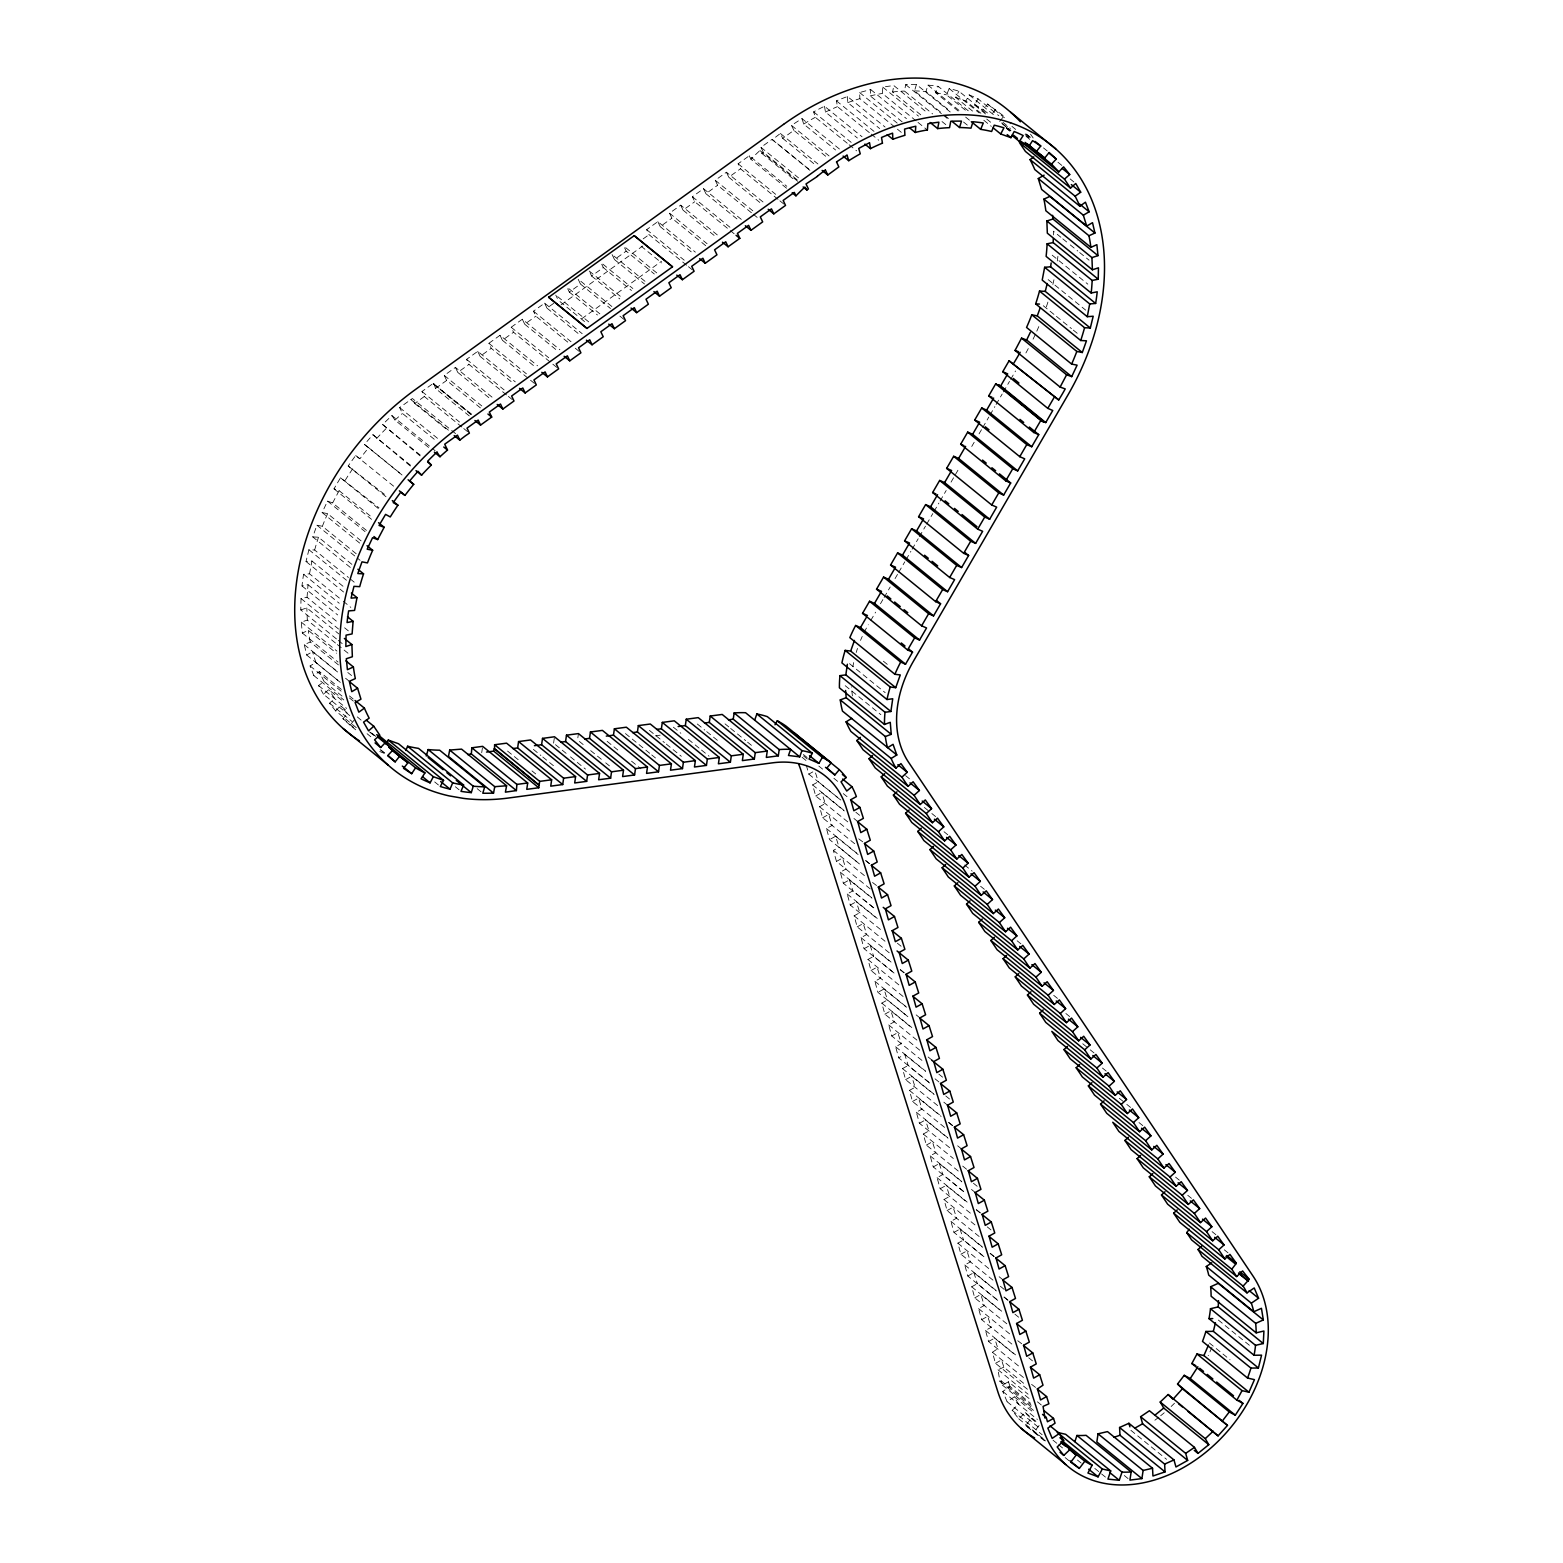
<?xml version="1.0" encoding="UTF-8"?>
<svg xmlns="http://www.w3.org/2000/svg" width="1563" height="1563" viewBox="0 0 1563 1563"><rect width="100%" height="100%" fill="white"/><g stroke="black" fill="none" stroke-linecap="round" stroke-linejoin="round"><path stroke-width="0.75" stroke-dasharray="5 3.75" d="M336.436 638.915L300.78 609.922L301.014 598.531L307.051 597.281L337.08 621.703M1053.384 234.958L1053.384 231.187L1060.906 237.283M307.051 597.281L308.048 584.699L301.991 585.949A225.111 169.312 -50.9 0 1 303.574 574.285L309.513 573.816L341.437 599.743M902.164 121.855L870.259 95.91L870.747 89.599A224.056 168.511 -50.9 0 0 859.63 92.569L859.865 98.664L895.54 127.658M916.113 120.898L882.333 93.428L882.821 87.137A223.509 168.12 -50.9 0 1 893.821 85.574L927.621 113.044M481.717 752.721L482.635 746.352M553.595 743.148L554.494 736.779M577.841 737.834L578.447 733.594M309.513 573.816L311.955 561.019L306.016 561.488L308.907 549.727L314.651 550.02L348.451 577.489M920.763 114.861L892.61 91.983L893.821 85.574M950.226 111.969L916.426 84.5A223.607 168.179 -50.9 0 0 905.7 84.636L904.469 91.045L932.642 113.923M916.426 84.5L914.511 90.908L942.665 113.806M968.279 110.797L938.23 86.395A224.271 168.687 -50.9 0 0 927.914 85.105L925.999 91.514L950.402 111.364M350.307 567.428L312.756 536.91L316.918 525.207L322.388 526.282L356.188 553.751M958.158 111.032L935.631 92.705L938.23 86.395M985.178 112.575L958.901 91.221A223.196 167.866 -50.9 0 0 949.171 88.544L946.572 94.874L967.223 111.657M359.685 543.084L322.134 512.566L327.507 501.117L332.626 502.934L366.426 530.404M332.626 502.934L339.112 490.665L333.994 488.828L340.5 477.77L378.988 507.799M972.557 111.09L955.657 97.355L958.901 91.221M980.9 113.239L965.895 101.028L969.138 94.874A225.111 169.312 -50.9 0 1 978.145 98.918L998.796 115.701M870.708 620.57L875.593 612.168M880.457 603.787L882.88 599.586M884.111 597.496L890.187 587.004M895.052 578.623L897.494 574.422M898.705 572.312L904.801 561.84M906.012 559.73L910.877 551.348M912.108 549.238L918.184 538.766M919.396 536.656L925.491 526.164M926.703 524.074L932.798 513.582M934.01 511.492L938.875 503.091M940.105 501L946.182 490.508M951.046 482.127L959.565 467.435M971.737 446.471L974.179 442.27M979.044 433.869L981.486 429.688M982.697 427.578L988.793 417.106M990.004 414.996L994.869 406.614M996.08 404.504L1002.176 394.032M1003.387 391.922L1009.483 381.431M1010.694 379.34L1015.559 370.959M985.569 113.962L974.316 104.799L978.145 98.918M987.445 112.966L983.674 109.918L987.523 104.037L1005.068 117.01M1044.475 1440.793L1025.699 1425.534L1031.17 1418.383A119.784 90.087 -50.9 0 1 1025.23 1412.62L1018.724 1418.794L1012.14 1410.334L1018.627 1404.16A119.57 89.931 -50.9 0 1 1014.348 1396.834L1007.119 1401.737L1002.762 1391.48L1010.011 1386.557L1030.662 1403.359M1045.53 1440.949L1034.257 1431.786L1039.747 1424.635M355.739 729.804L350.092 725.232L354.469 719.703M992.779 113.064L995.69 109.371M999.695 121.406L1004.071 115.877M356.286 727.674L335.635 710.891L340.48 705.792L348.002 711.888M350.092 725.232L342.903 718.667L347.748 713.568A217.316 163.451 -50.9 0 1 340.48 705.792M1008.897 130.061A217.237 163.392 -50.9 0 0 1006.416 127.541L1011.261 122.442M349.76 715.6L323.463 694.246L328.718 689.635L343.743 701.846M335.635 710.891L329.519 703.194L334.775 698.602L328.718 689.635M455.575 433.615L412.378 398.506L399.659 407.572L402.453 413.433L436.253 440.903M461.886 427.031L424.335 396.494L421.971 391.512L433.127 383.482L471.362 414.332M480.427 407.904L446.647 380.434L444.263 375.433L455.419 367.403L492.97 397.92M506.49 394.892L468.939 364.374L466.575 359.373L477.731 351.343L515.282 381.86M534.429 383.404L491.251 348.315L488.867 343.313L500.023 335.283L537.574 365.801M556.721 367.344L513.543 332.255L511.179 327.253L522.335 319.223L559.886 349.741M567.76 342.121L535.855 316.175L533.491 311.193L544.627 303.144L582.178 333.681M686.587 265.182L649.036 234.665L646.672 229.663L657.828 221.633L695.359 252.151M705.695 245.665L671.895 218.195L669.531 213.193L680.687 205.163L718.218 235.681M734.18 233.766L694.754 201.725L692.389 196.723L703.545 188.693L742.972 220.735M751.412 212.724L717.612 185.255L715.248 180.253L726.404 172.223L763.955 202.741M778.022 199.322L740.471 168.784L738.107 163.802L749.263 155.772L786.814 186.29M797.13 179.804L763.33 152.334L760.966 147.332L772.122 139.302L809.673 169.82M424.335 396.494L420.291 399.425A216.671 162.962 -50.9 0 0 414.762 403.508L412.378 398.506M469.291 415.934L435.491 388.464L446.647 380.434M455.419 367.403L457.783 372.404L468.939 364.374M477.731 351.343L480.095 356.344L491.251 348.315M500.023 335.283L502.387 340.285L513.543 332.255M522.335 319.223L524.699 324.205L535.855 316.175M544.627 303.144L546.991 308.145L556.291 301.464M567.721 288.745L569.303 292.086L580.459 284.056L610.488 308.478M590.033 272.685L591.596 276.026L603.318 267.586L631.472 290.484M612.09 254.554L614.474 259.556L626.177 251.115L654.33 274.013M643.174 238.865L649.036 234.665M657.828 221.633L660.192 226.615L671.895 218.195M680.687 205.163L683.051 210.165L694.754 201.725M703.545 188.693L705.909 193.695L717.612 185.255M726.404 172.223L728.768 177.225L740.471 168.784M786.56 188.205L750.885 159.211A223.783 168.316 -50.9 0 1 759.931 150.536L761.845 153.389L763.33 152.334M809.888 170.308L772.337 139.771A223.783 168.316 -50.9 0 1 780.367 133.461L782.711 138.365L788.28 134.359A216.671 162.962 -50.9 0 1 793.906 130.413L827.687 157.883M561.078 304.824L642.725 246.016M581.807 318.696L661.52 261.275M340.285 682.386L315.882 662.536L310.06 665.936L313.792 675.529L319.36 671.504L341.887 689.83M323.463 694.246L318.52 685.532L324.088 681.507L344.739 698.29M433.127 383.482L471.577 414.195M338.429 664.881L310.256 641.983L304.277 644.679L306.7 655.034L312.522 651.654L338.819 673.008M806.332 765.303L808.794 774.134L812.819 771.888M847.771 821.884L815.71 795.958L812.623 784.919L818.328 781.754L840.855 800.061M815.71 795.958L821.767 792.597L844.294 810.904M854.687 843.707L822.626 817.781L819.54 806.723L825.244 803.577L821.767 792.597M822.626 817.781L828.683 814.421L832.161 825.401L826.456 828.546L829.543 839.605L859.572 864.026L839.077 847.224L835.599 836.244L829.543 839.605M870.239 888.898L836.459 861.428L833.372 850.37L839.077 847.224M836.459 861.428L842.516 858.067L845.974 869.028L840.288 872.193L843.356 883.251L875.28 909.197M843.356 883.251L849.412 879.891L871.959 898.197M880.457 929.457L850.272 905.075L847.205 894.016L852.89 890.851L875.436 909.178M850.272 905.075L856.329 901.714L876.98 918.497M889.249 952.805L857.188 926.879L854.121 915.84L859.806 912.675L856.329 901.714M857.188 926.879L863.245 923.518L866.723 934.498L861.037 937.663L864.105 948.702L894.153 973.124M864.105 948.702L870.161 945.341L890.812 962.144M903.082 996.452L871.021 970.525L867.953 959.487L873.639 956.322L894.29 973.104M871.021 970.525L877.077 967.165L880.555 978.145L874.87 981.31L877.937 992.349L907.986 1016.771L887.471 999.968L883.994 988.988L877.937 992.349M916.914 1040.098L884.853 1014.172L881.786 1003.114L887.471 999.968M884.853 1014.172L890.91 1010.812L911.561 1027.594M921.955 1060.398L891.77 1035.995L888.702 1024.937L894.388 1021.792L890.91 1010.812M891.77 1035.995L897.826 1032.635L901.304 1043.615L895.619 1046.761L898.686 1057.819L930.61 1083.765L908.22 1065.438L904.743 1054.458L898.686 1057.819M937.663 1105.569L905.602 1079.642L902.515 1068.584L908.22 1065.438M905.602 1079.642L911.659 1076.282L934.186 1094.588M944.58 1127.392L912.518 1101.466L909.432 1090.407L915.136 1087.242L911.659 1076.282M912.518 1101.466L918.575 1098.105L941.102 1116.412M949.62 1147.672L919.435 1123.289L916.348 1112.231L922.053 1109.066L918.575 1098.105M919.435 1123.289L925.491 1119.929L948.018 1138.235M958.256 1171.039L926.351 1145.093L923.264 1134.054L928.969 1130.889L925.491 1119.929M926.351 1145.093L932.408 1141.732L935.885 1152.713L930.18 1155.878L933.248 1166.916L965.172 1192.862M933.248 1166.916L939.304 1163.556L961.851 1181.882M970.349 1213.142L940.164 1188.74L937.097 1177.701L942.782 1174.536L965.328 1192.843M940.164 1188.74L946.221 1185.379L966.872 1202.162M979.141 1236.489L947.08 1210.563L944.013 1199.524L949.698 1196.359L946.221 1185.379M947.08 1210.563L953.137 1207.203L956.615 1218.183L950.929 1221.328L953.997 1232.386L984.045 1256.808M953.997 1232.386L960.053 1229.026L982.58 1247.333M992.974 1280.136L960.913 1254.21L957.845 1243.152L963.531 1240.006L984.182 1256.789M960.913 1254.21L966.969 1250.849L970.447 1261.829L964.762 1264.975L967.829 1276.033L999.753 1301.979M967.829 1276.033L973.886 1272.673L996.413 1290.979M1006.806 1323.783L974.745 1297.857L971.678 1286.798L977.363 1283.633L998.015 1300.436M974.745 1297.857L980.802 1294.496L1001.453 1311.279M1011.847 1344.063L981.662 1319.68L978.594 1308.622L984.28 1305.457L980.802 1294.496M981.662 1319.68L987.718 1316.32L991.196 1327.28L985.511 1330.445L988.578 1341.503L1020.444 1367.527M988.578 1341.503L994.635 1338.143L1015.286 1354.926M1027.399 1389.253L995.494 1363.307L992.407 1352.269L997.936 1348.576L994.635 1338.143M995.494 1363.307L1001.551 1359.947L1003.837 1367.156L1026.363 1385.482M1003.837 1367.156L998.015 1369.774L999.91 1381.418L1001.199 1380.832L1002.411 1385.131L1008.467 1381.77L1030.994 1400.096M335.459 643.018L307.305 620.12L301.249 622.113L302.343 633.054L308.321 630.358L336.494 653.236M300.78 609.922L306.836 607.929L338.741 633.875M655.385 735.821L660.192 735.177M312.756 536.91L318.5 537.223L352.3 564.692M322.134 512.566L327.605 513.641L361.405 541.111M955.657 97.355L965.895 101.028M974.316 104.799L983.674 109.918M410.502 465.227L372.951 434.709A223.685 168.237 -50.9 0 0 364.472 444.459L368.673 447.721A218.644 164.447 -50.9 0 0 359.92 458.78L355.719 455.517A222.688 167.495 -50.9 0 0 348.178 466.008L386.667 496.038M1025.699 1425.534L1034.257 1431.786M1026.598 134.184L1032.225 138.755M1043.498 147.918L1047.249 150.966M1025.719 133.793L1031.912 139.224M987.523 104.037L1004.423 117.772M1025.074 134.555L1030.701 139.127M1026.031 136.313L1029.802 139.381M1057.956 162.259L1063.582 166.85M1011.945 126.388L1015.696 129.436M969.138 94.874L993.54 114.724M1002.938 122.344L1010.44 128.459M1001.57 122.93L1010.948 130.55M1002.567 124.063L1010.089 130.159M1070.127 178.905L1073.879 181.972M1006.416 127.541L1010.167 130.589M1006.22 128.225L1009.972 131.272M949.171 88.544L979.2 112.966M986.722 119.062L992.349 123.633M983.811 120.253L991.333 126.369M927.914 85.105L959.838 111.051M965.66 117.127L969.412 120.175M963.55 122.051L967.302 125.099M944.54 115.33L950.187 119.902M905.7 84.636L941.375 113.63M943.251 115.174L948.878 119.745M942.02 121.562L945.791 124.61M882.821 87.137L918.497 116.131M1062.781 238.826L1068.408 243.398M1070.284 244.922L1077.806 251.018M1079.681 252.561L1089.059 260.181M918.009 122.422L927.387 130.061M870.747 89.599L906.423 118.612M859.63 92.569L897.182 123.086M897.416 129.182L904.918 135.297M1052.173 255.16L1087.828 284.153M869.341 132.601L837.416 106.655L836.459 100.833A223.704 168.257 -50.9 0 1 847.517 96.535L885.068 127.052M847.517 96.535L847.752 102.63L879.676 128.576M836.459 100.833L874.01 131.37M871.216 134.125L878.738 140.24M1048.148 279.621L1085.699 310.138M847.244 143.229L815.319 117.303L813.639 111.852A223.783 168.316 -50.9 0 1 824.502 106.245L862.053 136.763M824.502 106.245L825.459 112.067L857.384 138.013M813.639 111.852L851.19 142.37M849.119 144.773L856.641 150.869M1043.283 305.723L1054.556 314.866M1056.432 316.39L1071.456 328.601M1073.332 330.125L1078.958 334.716M793.906 130.413L791.523 125.431A223.783 168.316 -50.9 0 1 801.995 118.612L839.565 149.13M802.014 118.612L803.695 124.063L835.599 150.009M791.523 125.431L829.074 155.948M780.386 133.461L817.918 163.978M782.711 138.365L816.511 165.834M760.966 147.332L798.517 177.85M759.931 150.536L799.357 182.597M761.845 153.389L795.645 180.859M738.107 163.802L775.658 194.32M779.898 200.846L785.525 205.417M728.768 177.225L762.568 204.694M715.248 180.253L752.799 210.79M753.288 214.248L758.915 218.84M705.909 193.695L739.709 221.165M692.389 196.723L729.941 227.241M683.051 210.165L714.955 236.091M669.531 213.193L707.082 243.711M660.192 226.615L693.972 254.085M646.672 229.663L684.223 260.181M688.462 266.706L694.089 271.278M641.084 246.133L661.735 262.936M625.688 247.657L657.593 273.584M613.966 256.078L645.89 282.024M614.474 259.556L644.503 283.978M602.83 264.108L632.859 288.53M589.231 271.024L623.031 298.494M591.596 276.026L619.769 298.904M611.875 306.524L578.095 279.054L580.459 284.056M619.886 316.097L625.513 320.669M568.815 288.608L600.739 314.554M569.303 292.086L597.457 314.984M557.659 296.638L589.583 322.584M560.023 301.639L571.296 310.803M573.172 312.326L578.798 316.898M580.674 318.422L586.32 323.013M546.991 308.145L580.791 335.615M533.491 311.193L571.023 341.711M575.282 348.236L580.908 352.808M524.699 324.205L558.499 351.675M511.179 327.253L548.73 357.771M502.387 340.285L536.187 367.754M883.388 661.208L889.015 665.779M488.867 343.313L526.418 373.831M480.095 356.344L513.895 383.814M849.53 663.669L885.205 692.663M466.575 359.373L504.126 389.89M508.366 396.416L513.993 401.007M845.212 685.688L880.887 714.682M457.783 372.404L491.583 399.874M444.263 375.433L481.814 405.97M433.4 384.068L470.951 414.586M905.602 775.658L911.229 780.25M421.971 391.512L459.522 422.03M463.762 428.555L469.388 433.127M924.339 807.446L929.965 812.018M931.861 813.542L935.612 816.589M944.032 831.731L947.784 834.779M410.815 399.542L448.425 430.177M414.762 403.508L446.666 429.454M964.645 865.023L972.166 871.138M399.659 407.572L439.086 439.613M980.587 886.26L984.358 889.308M420.076 455.868L382.642 424.511A223.822 168.335 -50.9 0 1 391.942 415.602L435.12 450.711M391.942 415.602L394.951 420.076L428.75 447.546M818.836 766.065L822.607 769.133M833.861 778.276L837.612 781.344M803.382 754.48L807.133 757.527M803.538 755.945L807.309 758.993M802.093 757.293L807.719 761.865M843.258 793.613L847.029 796.661M382.642 424.511L420.193 455.028M1017.142 940.789L1020.913 943.837M855.879 812.272L859.63 815.319M808.794 774.134L840.718 800.08M812.623 784.919L844.548 810.845M853.945 818.484L857.696 821.532M372.951 434.709L410.385 466.067M725.017 723.845L728.788 726.912M730.663 728.436L745.668 740.647M747.563 742.171L753.19 746.743M1053.696 995.318L1057.467 998.386M819.54 806.723L849.588 831.145M858.712 838.843L862.737 841.832M1065.888 1013.508L1069.639 1016.556M368.673 447.721L402.453 475.191M364.472 444.459L402.023 474.996M826.456 828.546L856.504 852.968M865.882 860.607L869.634 863.655M697.313 724.001L704.815 730.097M706.71 731.621L717.964 740.784M835.599 836.244L858.126 854.551M865.628 860.666L869.38 863.714M1082.749 1043.752L1088.376 1048.324M1090.271 1049.867L1094.022 1052.915M355.719 455.517L393.72 486.249M1102.443 1068.037L1106.194 1071.085M833.372 850.37L865.296 876.315M872.545 882.489L878.445 887.003M673.36 727.186L680.862 733.281M688.384 739.397L699.638 748.54M701.513 750.064L709.035 756.179M348.178 466.008L387.604 498.05M1119.303 1098.281L1124.95 1102.872M1126.825 1104.396L1130.577 1107.444M840.288 872.193L872.213 898.139M1138.997 1122.566L1142.768 1125.614M340.5 477.77L379.926 509.812M649.407 730.37L664.431 742.581M666.307 744.105L681.331 756.316M847.205 894.016L877.253 918.438M897.357 943.192L901.109 946.26M339.112 490.665L372.912 518.115M333.994 488.828L371.545 519.346M854.121 915.84L885.772 941.844M1175.552 1177.095L1179.323 1180.163M625.454 733.575L649.856 753.405M651.732 754.929L655.483 757.977M1187.743 1195.285L1191.494 1198.333M327.507 501.117L365.058 531.635M861.037 937.663L891.066 962.085M900.464 969.705L904.215 972.753M900.21 969.763L903.961 972.811M1212.107 1231.644L1215.877 1234.692M607.128 741.331L618.401 750.494M631.53 761.181L640.928 768.801M867.953 959.487L899.604 985.491M1224.298 1249.814L1228.049 1252.862M316.918 525.207L360.096 560.316M874.87 981.31L906.774 1007.256M916.172 1014.875L919.923 1017.923M579.424 741.468L583.175 744.535M590.677 750.631L603.826 761.318M605.702 762.842L609.453 765.89M883.994 988.988L906.52 1007.295M881.786 1003.114L911.815 1027.536M555.471 744.672L568.6 755.359M570.475 756.883L585.5 769.094M350.327 579.013L355.954 583.605M308.907 549.727L346.458 580.244M888.702 1024.937L920.607 1050.883M928.129 1056.998L933.756 1061.57M311.955 561.019L343.86 586.965M938.855 1074.133L942.606 1077.181M306.016 561.488L343.567 592.006M533.393 749.38L540.896 755.496M542.771 757.02L555.92 767.707M895.619 1046.761L925.648 1071.183M935.045 1078.822L940.672 1083.393M904.743 1054.458L925.394 1071.241M343.313 601.286L350.815 607.382M945.771 1095.956L949.523 1099.004M303.574 574.285L339.249 603.279M1218.359 1320.051L1252.158 1347.521M308.048 584.699L339.953 610.645M902.515 1068.584L934.44 1094.53M943.837 1102.169L947.588 1105.217M507.545 751.061L518.818 760.204M531.967 770.891L535.718 773.939M301.991 585.949L337.667 614.943M344.602 627.818L348.354 630.866M909.432 1090.407L939.48 1114.829M948.858 1122.449L952.629 1125.516M948.604 1122.508L952.355 1125.575M301.014 598.531L338.565 629.049M1209.391 1343.008L1230.042 1359.79M338.311 640.439L343.958 645.011M916.348 1112.231L948.272 1138.177M957.65 1145.796L961.421 1148.864M337.334 644.542L350.483 655.229M301.249 622.113L336.924 651.107M923.264 1134.054L953.313 1158.476M962.691 1166.096L968.337 1170.687M302.343 633.054L338.018 662.048M347.807 672.5L351.558 675.548M973.417 1183.23L977.188 1186.297M304.277 644.679L338.077 672.149M345.579 678.264L349.331 681.312M930.18 1155.878L962.105 1181.823M971.483 1189.443L975.234 1192.491M477.164 788.651L482.791 793.223M306.7 655.034L340.5 682.503M349.409 695.926L353.16 698.974M310.06 665.936L341.984 691.862M349.487 697.977L355.114 702.549M937.097 1177.701L967.145 1202.103M976.523 1209.742L982.15 1214.314M455.361 786.756L459.112 789.803M976.269 1209.801L980.021 1212.849M313.792 675.529L343.821 699.95M987.249 1226.877L991.001 1229.925M318.52 685.532L346.673 708.41M357.302 716.909L361.698 720.621M434.69 781.93L438.441 784.978M372.15 733.399L375.921 736.466M370.372 732.305L375.999 736.876M369.493 731.914L375.98 737.208M944.013 1199.524L975.664 1225.509M329.519 703.194L352.046 721.5M367.071 733.711L370.822 736.759M342.903 718.667L356.051 729.354M381.001 750.045L384.772 753.092M380.141 749.654L385.768 754.226M950.929 1221.328L982.853 1247.274M990.356 1253.389L995.983 1257.961M990.102 1253.448L993.853 1256.496M957.845 1243.152L989.496 1269.156M999.148 1276.737L1002.899 1279.784M1000.34 1286.251L1005.986 1290.843M964.762 1264.975L996.666 1290.921M1004.188 1297.036L1009.815 1301.608M1003.934 1297.095L1007.686 1300.142M1014.915 1314.17L1018.666 1317.218M971.678 1286.798L1001.707 1311.22M1130.909 1430.34L1166.584 1459.334M978.594 1308.622L1010.499 1334.568M1017.747 1340.722L1023.648 1345.255M1028.747 1357.798L1032.498 1360.865M985.511 1330.445L1015.54 1354.867M992.407 1352.269L1024.332 1378.214M1031.58 1384.369L1037.48 1388.901M998.015 1369.774L1028.044 1394.196M1037.441 1401.816L1043.068 1406.407M1124.305 1475.531L1128.056 1478.578M1001.199 1380.832L1031.248 1405.254M999.91 1381.418L1033.69 1408.888M1002.411 1385.131L1034.315 1411.076M1014.348 1396.834L1033.123 1412.092M1002.762 1391.48L1037.402 1419.419M1094.803 1468.419L1106.057 1477.582M1025.23 1412.62L1038.379 1423.307M1031.17 1418.383L1036.816 1422.955M1007.119 1401.737L1039.024 1427.683M1053.013 1440.207L1056.783 1443.255M1058.659 1444.779L1064.286 1449.37M1077.435 1460.037L1081.186 1463.105M1012.14 1410.334L1042.169 1434.756M1018.724 1418.794L1043.146 1438.624M1065.126 1457.576L1070.753 1462.167M749.263 155.772L750.885 159.211M624.594 247.794L626.177 251.115M601.735 264.264L603.318 267.586M555.783 295.114L557.366 298.455M1010.011 1386.557L1008.467 1381.77M315.882 662.536L312.522 651.654M815.534 772.962L818.328 781.754M849.412 879.891L852.89 890.851M870.161 945.341L873.639 956.322M960.053 1229.026L963.531 1240.006M973.886 1272.673L977.363 1283.633M939.304 1163.556L942.782 1174.536M434.026 383.677L435.491 388.464M307.305 620.12L306.836 607.929M1030.525 134.184A230.796 173.591 -50.9 0 1 1033.163 137.974M1057.917 256.332A230.796 173.591 -50.9 0 1 1057.33 260.982M1053.95 279.738A230.796 173.591 -50.9 0 1 1052.856 284.446M1047.913 302.089A230.796 173.591 -50.9 0 1 1045.881 308.243M1038.809 326.589A230.796 173.591 -50.9 0 1 1036.132 332.626M1035.214 334.638A230.796 173.591 -50.9 0 1 1032.342 340.656M1028.278 348.569A230.796 173.591 -50.9 0 1 1025.074 354.469M803.675 124.063A216.671 162.962 -50.9 0 1 815.319 117.303M825.459 112.067A216.671 162.962 -50.9 0 1 837.416 106.675M870.22 95.91A216.671 162.962 -50.9 0 1 882.294 93.448M847.752 102.63A216.534 162.845 -50.9 0 1 859.865 98.664M892.551 91.983A216.534 162.845 -50.9 0 1 904.43 91.045M914.453 90.908A216.534 162.845 -50.9 0 1 925.921 91.533M935.534 92.725A216.534 162.845 -50.9 0 1 946.475 94.874M1211.931 1347.306A133.91 100.716 -50.9 0 1 1208.179 1355.688M1174.497 1403.222A133.91 100.716 -50.9 0 1 1171.156 1406.485M1164.24 1412.757A133.91 100.716 -50.9 0 1 1160.664 1415.726M1158.867 1417.172A133.91 100.716 -50.9 0 1 1153.357 1421.334M324.088 681.507A216.104 162.532 -50.9 0 1 319.36 671.504M852.421 695.867A105.737 79.518 -50.9 0 1 851.601 686.782M852.91 666.62A105.737 79.518 -50.9 0 1 853.652 662.595M856.211 652.474A105.737 79.518 -50.9 0 1 857.481 648.43M860.51 640.4A105.737 79.518 -50.9 0 1 862.248 636.434M864.124 632.507A105.737 79.518 -50.9 0 1 868.286 624.751M376.585 438.597A216.847 163.099 -50.9 0 1 386.276 428.399M345.189 480.329A216.573 162.884 -50.9 0 1 352.867 468.568M394.911 420.154A216.573 162.884 -50.9 0 1 402.394 413.511M310.256 641.983A217.237 163.392 -50.9 0 1 308.321 630.358M322.388 526.282A212.412 159.758 -50.9 0 1 327.605 513.641M384.01 753.229A230.796 173.591 -50.9 0 1 379.711 751.49M314.651 550.02A214.854 161.595 -50.9 0 1 318.5 537.223"/><path stroke-width="1.5" d="M1046.858 220.989L1091.931 257.602L1097.988 255.629L1052.915 218.996L1046.858 220.989L1047.327 233.18L1092.4 269.793L1098.457 267.82L1098.222 279.21L1053.149 242.578L1053.306 238.768M1210.622 1286.759L1255.675 1323.373L1263.334 1319.934L1218.28 1283.321L1210.622 1286.759A119.648 89.99 -50.9 0 1 1211.11 1296.215L1256.164 1332.829L1263.92 1331.031L1263.275 1343.535L1218.222 1306.902L1218.534 1300.65M471.831 747.798L516.884 784.411L516.396 790.585L471.342 753.952L471.831 747.798L482.635 746.352L527.688 782.985L526.77 789.335L538.766 787.752L539.098 785.31L494.045 748.677L493.693 751.119L538.766 787.752M927.387 130.061L927.875 123.77A223.509 168.12 -50.9 0 1 938.894 122.207L937.663 128.596A216.632 162.943 -50.9 0 1 949.542 127.658L950.753 121.269A223.509 168.12 -50.9 0 1 961.479 121.133L959.565 127.521A216.534 162.845 -50.9 0 1 970.994 128.166L972.987 121.738A224.271 168.687 -50.9 0 1 983.283 123.008L980.685 129.338L971.307 121.699M347.474 616.76L353.101 621.332L352.105 633.914L346.068 635.145L345.833 646.535L351.89 644.562L352.359 656.753L346.302 658.726L347.416 669.687L353.394 666.971A217.237 163.392 -50.9 0 0 355.329 678.596L349.331 681.312L351.773 691.667L357.595 688.267L360.955 699.169L355.114 702.549L358.845 712.161L364.413 708.137A216.104 162.532 -50.9 0 0 369.161 718.14L363.573 722.145L368.536 730.859L373.791 726.267L379.829 735.216L374.573 739.807L380.688 747.505L385.553 742.405A217.316 163.451 -50.9 0 0 392.801 750.201L387.956 755.3L395.165 761.865L399.542 756.316L392.02 750.22M562.719 784.548L517.646 747.935L518.564 741.565L563.618 778.198L562.719 784.548L550.743 786.15L551.641 779.781L506.588 743.167L494.611 744.75L494.533 748.54L539.274 785.251M542.517 738.381L587.571 774.994L586.672 781.363L541.599 744.73L542.517 738.381L554.494 736.779L599.547 773.411L598.649 779.761L610.625 778.179L611.524 771.809L566.47 735.177L565.572 741.546L610.625 778.179M494.611 744.75L539.665 781.383L539.098 785.31M518.564 741.565L530.541 739.963L575.594 776.596L574.696 782.965L586.672 781.363M590.423 731.992L635.477 768.625L634.578 774.974L589.525 738.361L590.423 731.992L602.4 730.39L647.473 767.023L646.554 773.392L658.531 771.79L659.449 765.421L614.376 728.807L613.478 735.157L658.531 771.79M566.47 735.177L578.447 733.594L623.5 770.207L622.602 776.577L634.578 774.974M638.329 725.603L683.402 762.236L682.484 768.605L637.43 731.972L638.329 725.603L650.306 724.021L695.379 760.634L694.46 767.003L706.437 765.401L707.355 759.051L662.302 722.419L661.383 728.788L706.437 765.401M614.376 728.807L626.353 727.205L671.426 763.838L670.507 770.188L682.484 768.605M686.255 719.234L731.308 755.847L730.39 762.216L685.336 725.584L686.255 719.234L698.231 717.632L743.285 754.265L742.366 760.614L754.343 759.012L755.261 752.663L710.208 716.03L709.289 722.399L754.343 759.012M662.302 722.419L674.278 720.817L719.332 757.449L718.413 763.799L730.39 762.216M734.141 712.962L779.195 749.595L778.315 755.828L733.242 719.195L734.141 712.962A119.902 90.185 -50.9 0 1 745.571 712.728L799.709 756.844L801.936 750.611L756.863 713.978L754.655 720.23M710.208 716.03L722.184 714.447L767.238 751.061L766.339 757.43L778.315 755.828M855.625 625.474A119.823 90.126 -50.9 0 0 849.823 637.645L894.896 674.278L900.268 674.942L895.736 687.681L850.682 651.068L845.173 650.384A119.687 90.009 -50.9 0 0 841.91 662.907L886.983 699.521L892.727 698.759L890.89 711.497L845.837 674.864L847.361 664.255M1098.047 1433.818L1096.835 1441.965L1141.908 1478.598L1143.12 1470.451L1098.047 1433.818L1107.483 1431.61L1152.537 1468.243L1152.947 1476L1165.041 1471.877L1164.63 1464.101L1119.577 1427.488L1128.896 1423.287L1173.969 1459.92L1175.962 1466.973L1187.665 1460.409L1185.672 1453.356L1140.599 1416.723L1149.411 1410.744L1194.484 1447.377L1198 1453.395L1208.785 1444.681L1205.268 1438.663L1160.215 1402.031L1168.128 1394.528L1218.065 1435.869L1227.483 1425.397L1177.545 1384.036L1184.226 1375.323L1190.244 1378.546L1235.298 1415.179L1242.937 1403.398L1239.166 1400.35M1074.875 1441.614L1076.966 1435.479A121.465 91.357 -50.9 0 0 1086.09 1435.342L1131.143 1471.975L1129.932 1480.102L1141.908 1478.598M1053.149 242.578L1047.112 243.808A216.847 163.099 -50.9 0 1 1046.116 256.391L1091.189 293.023L1097.226 291.793A223.9 168.413 -50.9 0 1 1095.643 303.456L1050.59 266.824L1044.651 267.293L1042.208 280.09L1087.281 316.703L1093.201 316.234L1090.31 328.015L1084.566 327.702L1039.512 291.07A212.412 159.758 -50.9 0 1 1035.663 303.886L1080.717 340.5L1086.461 340.812L1082.299 352.515L1076.829 351.441L1031.775 314.808A214.854 161.595 -50.9 0 1 1026.559 327.449L1071.632 364.081L1077.102 365.156L1071.71 376.624L1066.611 374.788L1021.538 338.155L1015.051 350.444L1060.105 387.077L1065.224 388.913A225.131 169.332 -50.9 0 1 1058.718 399.952L1009.073 360.819L1002.743 371.72L1047.796 408.353L1052.739 410.502L1045.725 422.577L1043.83 421.756L998.777 385.123L1015.325 399.307M1044.651 267.293L1089.704 303.925L1087.281 316.703M449.695 750.064L448.464 756.453L493.537 793.086L494.748 786.677L449.695 750.064L461.554 749.126L506.607 785.759L505.396 792.148L516.396 790.585M351.382 593.061L357.009 597.652L354.567 610.43L348.627 610.899A225.111 169.312 -50.9 0 0 347.064 622.562L353.101 621.332M1047.249 283.528L1045.256 291.382L1090.31 328.015M1218.222 1306.902L1210.485 1308.719A119.511 89.892 -50.9 0 1 1209 1318.644L1254.054 1355.258L1261.556 1355.16L1258.41 1367.977L1213.357 1331.344L1215.447 1322.806M426.25 755.984L428.164 749.576A210.79 158.527 -50.9 0 0 439.652 750.201L484.725 786.814L482.791 793.223A221.672 166.733 -50.9 0 0 493.537 793.086M405.872 750.455L407.591 746.235A210.79 158.527 -50.9 0 0 418.532 748.384L463.605 785.017L460.987 791.347A226.401 170.289 -50.9 0 0 471.303 792.617L473.237 786.209L428.164 749.576M1110.707 1470.939L1102.306 1468.986L1057.233 1432.372L1065.653 1434.306L1110.707 1470.939L1107.933 1479.106L1119.245 1480.278L1122.019 1472.112L1076.966 1435.479M850.682 651.068L854.453 640.439M386.12 744.164L388.269 740.081L398.506 743.734L443.56 780.367L440.317 786.502A221.672 166.733 -50.9 0 0 450.046 789.178L452.664 782.868L407.591 746.235M1213.357 1331.344L1205.874 1331.461A118.671 89.247 -50.9 0 1 1202.494 1341.406L1247.548 1378.038L1254.444 1379.641L1248.954 1392.203L1203.901 1355.59L1208.473 1345.098M1030.31 332.372L1026.657 339.992L1071.71 376.624M357.009 597.652L351.069 598.121L353.961 586.34L359.705 586.653A214.854 161.595 -50.9 0 1 363.554 573.836L357.81 573.543L361.991 561.84L367.461 562.914A212.412 159.758 -50.9 0 1 372.658 550.274L367.188 549.199L372.561 537.731L377.679 539.567L384.166 527.278L378.539 522.706M1066.611 374.788L1060.105 387.077M1203.901 1355.59L1196.984 1353.988L1191.846 1363.542L1236.9 1400.155L1242.937 1403.398M1248.954 1392.203L1242.038 1390.621L1236.9 1400.155M376.683 734.688A216.847 163.099 -50.9 0 0 379.848 736.31L424.921 772.923L421.072 778.804A223.9 168.413 -50.9 0 0 430.099 782.848L433.342 776.694L388.269 740.081M1011.867 135.317L1019.369 141.432L1023.198 135.551A225.111 169.312 -50.9 0 0 1014.192 131.507L1010.948 137.661L1000.711 133.988L1003.954 127.834A223.196 167.866 -50.9 0 0 994.224 125.177L991.626 131.487A216.534 162.845 -50.9 0 0 980.587 129.338M1062.098 1440.793L1092.146 1465.195L1087.926 1473.03L1098.086 1476.84L1102.306 1468.986M774.994 724.744L777.28 720.797A120.507 90.634 -50.9 0 1 786.15 726.189L831.223 762.822L826.866 768L834.857 774.935L839.311 769.66L794.258 733.047A119.902 90.185 -50.9 0 1 798.947 738.166M905.524 664.197L860.471 627.564L855.625 625.474L900.679 662.087L905.524 664.197L912.538 652.123L907.595 649.974L862.542 613.341L869.536 601.267L874.479 603.416L919.552 640.029L926.546 627.955L921.623 625.806L876.55 589.173L883.564 577.099L888.507 579.248L933.56 615.881L940.574 603.787L936.823 600.739M940.574 603.787L935.631 601.638L890.578 565.024L897.592 552.931L902.535 555.08L947.588 591.713L954.602 579.619L949.659 577.489L904.606 540.857L911.6 528.782L916.543 530.932L961.616 567.545L968.611 555.471L964.859 552.423M968.611 555.471L963.687 553.322L918.614 516.689L925.628 504.615L930.571 506.764L975.625 543.396L982.639 531.303L977.696 529.154L932.642 492.54L939.656 480.447L944.599 482.596L989.653 519.229L996.666 507.135L991.724 504.986L946.65 468.372L953.664 456.298L958.607 458.447L1003.661 495.061L1010.675 482.987L999.421 473.823M1010.675 482.987L1005.732 480.837L960.678 444.205L967.692 432.13L972.635 434.28L1017.689 470.893L1024.703 458.819L1019.76 456.67L974.706 420.037L981.72 407.963L986.644 410.112L1031.717 446.744L1038.731 434.651L1029.333 427.031M1038.731 434.651L1033.788 432.502L988.715 395.888L995.729 383.795L998.444 385.573M860.471 627.564L866.312 617.502M874.479 603.416L881.493 591.322L876.55 589.173M888.507 579.248L895.521 567.174L890.578 565.024M902.535 555.08L909.529 543.006L904.606 540.857M916.543 530.932L923.557 518.838L918.614 516.689M930.571 506.764L937.585 494.67M944.599 482.596L951.593 470.522L946.65 468.372M958.607 458.447L965.621 446.354M972.635 434.28L979.649 422.186L974.706 420.037M986.644 410.112L993.658 398.037M1045.725 422.577L1000.672 385.944L1007.686 373.87L1002.743 371.72M756.863 713.978A119.726 90.048 -50.9 0 1 767.316 716.636L812.369 753.268L809.009 759.051L818.914 763.33L822.333 757.41L777.28 720.797M907.595 649.974L914.609 637.88L869.536 601.267M921.623 625.806L928.617 613.731L883.564 577.099M935.631 601.638L942.645 589.564L897.592 552.931M949.659 577.489L956.673 565.396L911.6 528.782M963.687 553.322L970.682 541.247L925.628 504.615M977.696 529.154L984.71 517.079L939.656 480.447M991.724 504.986L998.737 492.912L953.664 456.298M1005.732 480.837L1012.746 468.744L967.692 432.13M1019.76 456.67L1026.774 444.595L981.72 407.963M1033.788 432.502L1040.802 420.427L995.729 383.795M1047.796 408.353L1054.126 397.451M1190.244 1378.546L1197.864 1366.765M389.128 747.563L407.904 762.822L403.528 768.351L411.694 773.685L415.543 767.804L377.992 737.287M1019.369 141.432L1028.747 146.531L1032.576 140.65L1040.743 146.004L1036.367 151.533L1025.113 142.37M1235.298 1415.179L1229.28 1411.936L1222.598 1420.669M1040.802 420.427L1043.83 421.756M1263.334 1319.934L1261.439 1308.309L1253.78 1311.748A119.921 90.185 -50.9 0 0 1251.338 1303.171L1258.567 1298.247L1254.229 1287.971L1247 1292.875A119.921 90.185 -50.9 0 0 1243.093 1286.134L1249.208 1279.374L1242.605 1270.934L1236.685 1276.561L1191.612 1239.928L1186.708 1232.621L1189.287 1229.241M1068.721 1448.901L1076.243 1454.997L1070.753 1462.167L1079.33 1468.419L1084.8 1461.268A120.8 90.849 -50.9 0 0 1092.146 1465.195M1236.685 1276.561L1231.781 1269.234L1235.649 1264.174L1225.939 1256.32M1027.848 144.284L1044.748 158.019L1049.125 152.49L1056.314 159.055L1051.469 164.154L1027.067 144.324M1227.483 1425.397L1182.429 1388.765L1173.012 1399.256L1168.128 1394.528M1021.186 141.412L1058.737 171.95L1063.582 166.85L1069.717 174.528L1064.462 179.12L1019.389 142.507L1025.445 151.455L1070.499 188.088L1075.754 183.496L1080.697 192.21L1075.129 196.215L1030.076 159.602L1033.788 156.925M1213.201 1431.141L1205.268 1438.663M1050.023 1425.827L1059.401 1433.466A119.57 89.931 -50.9 0 0 1063.7 1440.793L1057.194 1446.967L1063.797 1455.407L1070.284 1449.233L1060.906 1441.614M872.584 755.476L869.028 758.7L914.081 795.333L919.415 790.487L913.105 781.774L908.064 786.345L863.01 749.712L856.837 740.53L860.392 737.306M896.947 791.835L893.391 795.059L938.464 831.672L943.778 826.847L937.487 818.133L932.447 822.705L887.374 786.072L881.219 776.87L884.756 773.665M851.737 718.355L846.091 721.852A119.823 90.126 -50.9 0 0 850.897 731.464L895.97 768.097L900.933 763.584L907.224 772.317L901.91 777.143L856.837 740.53M921.31 828.195L917.774 831.418L962.828 868.032L968.142 863.206L961.851 854.473L956.81 859.064L911.757 822.431L905.583 813.229L909.138 810.005M869.028 758.7L875.202 767.902L920.255 804.515L925.296 799.943L931.587 808.677L926.273 813.502L881.219 776.87M945.693 864.554L942.137 867.758L987.21 904.391L992.525 899.565L986.233 890.832L981.173 895.404L936.12 858.79L929.965 849.588L933.502 846.365M893.391 795.059L899.565 804.261L944.619 840.874L949.679 836.303L955.97 845.036L950.636 849.862L905.583 813.229M970.056 900.894L966.52 904.117L1011.574 940.75L1016.888 935.924L1010.597 927.191L1005.556 931.763L960.503 895.15L954.329 885.947L957.865 882.724M917.774 831.418L923.928 840.601L969.001 877.234L974.042 872.662L980.333 881.395L975.019 886.221L929.965 849.588M994.439 937.253L990.883 940.477L1035.937 977.109L1041.271 972.284L1034.96 963.55L1029.919 968.122L984.866 931.489L978.692 922.307L982.248 919.083M942.137 867.758L948.311 876.96L993.365 913.593L998.405 909.021L1004.716 917.735L999.382 922.561L954.329 885.947M1018.802 973.612L1015.247 976.836L1060.32 1013.469L1065.634 1008.623L1059.343 999.91L1054.302 1004.481L1009.229 967.849L1003.075 958.666L1006.611 955.442M966.52 904.117L972.674 913.32L1017.747 949.952L1022.788 945.361L1029.079 954.094L1023.765 958.92L978.692 922.307M1043.166 1009.972L1039.629 1013.195L1084.683 1049.808L1089.997 1044.983L1083.706 1036.249L1078.665 1040.841L1033.612 1004.208L1027.438 995.006L1030.994 991.802M990.883 940.477L997.057 949.679L1042.111 986.292L1047.151 981.72L1053.442 990.454L1048.128 995.279L1003.075 958.666M1015.247 976.836L1021.42 986.038L1066.474 1022.651L1071.515 1018.08L1077.825 1026.813L1072.492 1031.639L1027.438 995.006M1079.72 1064.501L1076.184 1067.724L1121.238 1104.357L1126.552 1099.531L1120.261 1090.798L1115.22 1095.37L1070.167 1058.737L1063.993 1049.555L1067.549 1046.331M1039.629 1013.195L1045.784 1022.397L1090.857 1059.011L1095.897 1054.439L1102.189 1063.172L1096.874 1067.998L1051.801 1031.365L1057.975 1040.567L1103.029 1077.2L1108.089 1072.609L1114.38 1081.342L1109.066 1086.168L1063.993 1049.555M1104.103 1100.86L1100.547 1104.084L1145.62 1140.697L1150.935 1135.871L1144.644 1127.157L1139.583 1131.729L1094.53 1095.096L1088.376 1085.894L1091.912 1082.69M1076.184 1067.724L1082.338 1076.927L1127.411 1113.54L1132.452 1108.968L1138.743 1117.701L1133.429 1122.527L1088.376 1085.894M1140.658 1155.389L1137.102 1158.613L1182.175 1195.246L1187.489 1190.42L1181.198 1181.687L1176.158 1186.258L1131.084 1149.626L1124.93 1140.443L1128.466 1137.219M1100.547 1104.084L1106.721 1113.286L1151.775 1149.899L1156.815 1145.327L1163.126 1154.061L1157.792 1158.886L1112.739 1122.254L1118.913 1131.456L1163.966 1168.089L1169.007 1163.497L1175.298 1172.23L1169.984 1177.056L1124.93 1140.443M1165.021 1191.748L1161.485 1194.972L1206.538 1231.585L1211.853 1226.76L1205.561 1218.046L1200.521 1222.618L1155.467 1185.985L1149.293 1176.783L1152.849 1173.579M1235.649 1264.174L1236.235 1263.119L1229.925 1254.386L1224.884 1258.977L1179.831 1222.344L1173.657 1213.142L1177.213 1209.938M1137.102 1158.613L1143.276 1167.815L1188.329 1204.428L1193.37 1199.856L1199.681 1208.59L1194.347 1213.416L1149.293 1176.783M1247 1292.875L1201.927 1256.261A119.921 90.185 -50.9 0 0 1198.04 1249.501L1201.576 1246.278M1161.485 1194.972L1167.639 1204.174L1212.712 1240.788L1217.753 1236.216L1224.044 1244.949L1218.73 1249.775L1173.657 1213.142M839.311 769.66A119.902 90.185 -50.9 0 1 846.169 777.534L841.031 781.793L846.736 791.034L851.972 786.697L842.574 779.058M1154.744 1415.316L1163.732 1408.048L1208.785 1444.681M783.551 124.356L415.563 389.421A230.816 173.61 -50.9 0 0 296.911 579.521A230.796 173.591 -50.9 0 0 359.451 740.862M548.652 297.283L634.207 235.661L672.52 266.804L586.985 328.425L548.652 297.283L586.985 328.425M460.616 426.054L828.605 160.989A230.796 173.591 -50.9 0 1 1060.71 153.526A230.796 173.591 -50.9 0 1 1067.92 394.99L913.339 661.383A105.737 79.518 -50.9 0 0 908.591 762.275L1253.096 1276.19A133.91 100.716 -50.9 0 1 1198.411 1457.947A133.91 100.716 -50.9 0 1 1042.853 1428.172L845.974 806.938A105.737 79.518 -50.9 0 0 772.474 762.842L508.366 798.029A230.933 173.688 -50.9 0 1 463.449 798.38L449.265 795.919A230.933 173.688 -50.9 0 1 339.835 640.361A230.933 173.688 -50.9 0 1 460.636 425.918M474.918 420.506L480.544 425.097L491.7 417.067L489.336 412.065L500.492 404.036L502.856 409.037L513.993 401.007L511.629 396.006L522.784 387.976L525.148 392.958L536.304 384.928L533.94 379.946L545.096 371.896L547.46 376.898L558.616 368.868L556.233 363.866L567.389 355.836L569.753 360.838L580.908 352.808L578.544 347.807L589.7 339.777L592.064 344.778L603.22 336.748L600.837 331.747L611.993 323.717L614.357 328.718L625.513 320.669L623.149 315.687L634.304 307.657L636.669 312.639L648.371 304.218L646.007 299.217L657.163 291.187L659.527 296.188L671.23 287.748L668.866 282.747L680.022 274.717L682.386 279.718L694.089 271.278L691.725 266.277L702.881 258.247L705.245 263.248L716.948 254.808L714.584 249.826L725.74 241.777L728.104 246.778L739.807 238.358L737.443 233.356L748.599 225.326L750.963 230.308L762.666 221.887L760.302 216.886L771.458 208.856L773.822 213.857L785.525 205.417L783.161 200.416L794.317 192.386L795.938 195.824A223.9 168.413 -50.9 0 1 804.847 187.111L806.899 190.022L808.403 188.947L806.02 183.946L817.41 176.404M822.138 170.426L827.765 174.997L833.333 170.973A216.847 163.099 -50.9 0 1 838.843 166.948L836.596 162.044M1030.076 159.602A216.104 162.532 -50.9 0 1 1034.804 169.585L1079.857 206.218L1085.445 202.194L1089.157 211.806L1083.335 215.186L1038.281 178.553L1044.104 175.173M1194.484 1447.377L1185.672 1453.356M1253.78 1311.748L1208.727 1275.115A120.136 90.341 -50.9 0 0 1206.284 1266.518L1211.696 1262.845M1059.401 1433.466L1052.173 1438.37L1047.835 1428.094L1055.064 1423.19L1053.521 1418.403L1044.143 1410.764M846.091 721.852L891.144 758.465L896.791 754.988L893.059 744.32L887.53 747.739A119.823 90.126 -50.9 0 1 885.322 736.525L840.269 699.892L846.189 697.704L891.242 734.336L885.322 736.525M1038.281 178.553L1041.642 189.455L1086.695 226.068L1092.517 222.688L1094.94 233.043L1088.962 235.739L1043.908 199.126L1049.887 196.41L1094.94 233.043M1134.816 1428.152L1142.612 1423.776L1187.665 1460.409M1053.521 1418.403L1047.464 1421.763L1046.272 1417.465L1044.963 1418.051L1043.068 1406.407L1048.89 1403.789L1046.604 1396.58L1040.548 1399.94L1037.48 1388.901L1043.009 1385.189L1039.688 1374.756L1033.631 1378.117L1030.564 1367.078L1036.249 1363.913L1032.772 1352.933L1026.715 1356.293L1023.648 1345.255L1029.333 1342.089L1025.856 1331.109L1019.799 1334.47L1016.731 1323.431L1022.417 1320.266L1018.939 1309.306L1012.883 1312.646L1009.815 1301.608L1015.501 1298.443L1012.043 1287.482L1005.986 1290.843L1002.899 1279.784L1008.604 1276.619L1005.126 1265.659L999.07 1269.019L995.983 1257.961L1001.688 1254.796L998.21 1243.835L992.153 1247.196L989.066 1236.138L994.771 1232.973L991.294 1222.012L985.237 1225.372L982.15 1214.314L987.855 1211.169L984.377 1200.189L978.321 1203.549L975.234 1192.491L980.939 1189.345L977.461 1178.365L971.404 1181.726L968.337 1170.687L974.023 1167.522L970.545 1156.542L964.488 1159.902L961.421 1148.864L967.106 1145.699L963.629 1134.718L957.572 1138.079L954.505 1127.04L960.19 1123.875L956.712 1112.895L950.656 1116.256L947.588 1105.217L953.274 1102.052L949.796 1091.072L943.739 1094.432L940.672 1083.393L946.357 1080.228L942.88 1069.268L936.823 1072.628L933.756 1061.57L939.441 1058.405L935.963 1047.444L929.907 1050.805L926.839 1039.747L932.525 1036.582L929.047 1025.621L922.991 1028.982L919.923 1017.923L925.609 1014.758L922.131 1003.798L916.074 1007.158L913.007 996.1L918.712 992.954L915.234 981.974L909.178 985.335L906.091 974.277L911.796 971.131L908.318 960.151L902.261 963.511L899.174 952.453L904.879 949.308L901.402 938.328L895.345 941.688L892.258 930.649L897.963 927.484L894.485 916.504L888.429 919.865L885.342 908.826L891.047 905.661L887.569 894.681L881.512 898.041L878.445 887.003L884.13 883.837L880.653 872.857L874.596 876.218L871.529 865.179L877.214 862.014L873.737 851.054L867.68 854.414L864.613 843.356L870.298 840.191L866.82 829.23L860.764 832.591L857.696 821.532L863.382 818.367L859.904 807.407L853.847 810.767L850.78 799.709L856.387 796.602A119.784 90.087 -50.9 0 0 851.972 786.697M1173.969 1459.92L1164.63 1464.101M1043.908 199.126A217.316 163.451 -50.9 0 1 1045.842 210.751L1090.896 247.364L1096.874 244.668L1097.988 255.629M845.837 674.864L839.956 675.646A120.468 90.595 -50.9 0 0 839.409 687.837L884.482 724.47L890.265 722.321L891.242 734.336M1113.931 1437.315L1119.987 1435.244L1165.041 1471.877M1152.537 1468.243L1143.12 1470.451M1210.485 1308.719L1255.538 1345.333L1263.275 1343.535M1047.112 243.808L1092.166 280.441L1098.222 279.21M486.503 752.077L493.693 751.119M512.859 748.56L517.646 747.935M534.429 745.688L541.599 744.73M560.765 742.191L565.572 741.546M584.718 738.986L589.525 738.361M606.288 736.114L613.478 735.157M632.644 732.617L637.43 731.972M656.597 729.413L661.383 728.788M678.147 726.541L685.336 725.584M704.503 723.044L709.289 722.399M728.456 719.84L733.242 719.195M839.956 675.646L885.01 712.259L890.89 711.497M516.884 784.411L527.688 782.985M539.665 781.383L551.641 779.781M563.618 778.198L575.594 776.596M587.571 774.994L599.547 773.411M611.524 771.809L623.5 770.207M635.477 768.625L647.473 767.023M659.449 765.421L671.426 763.838M683.402 762.236L695.379 760.634M707.355 759.051L719.332 757.449M731.308 755.847L743.285 754.265M755.261 752.663L767.238 751.061M506.607 785.759L494.748 786.677M1089.704 303.925L1095.643 303.456M1209 1318.644L1212.751 1318.586M1205.874 1331.461L1250.928 1368.094L1258.41 1367.977M1039.512 291.07L1045.256 291.382M1035.663 303.886L1039.493 304.082M845.173 650.384L890.226 686.997L895.736 687.681M799.709 756.844L788.475 755.476L790.644 749.361A119.902 90.185 -50.9 0 0 779.175 749.576M1031.775 314.808L1037.246 315.882L1082.299 352.515M443.56 780.367L433.342 776.694M1021.538 338.155L1026.657 339.992M1015.051 350.444L1018.47 351.675M384.166 527.278L379.047 525.442L385.573 514.383L390.262 516.943A216.573 162.884 -50.9 0 1 397.92 505.201L392.293 500.609M998.777 385.123L1000.672 385.944M988.715 395.888L992.017 397.315M1026.774 444.595L1031.717 446.744M960.678 444.205L963.98 445.65M1012.746 468.744L1017.689 470.893M998.737 492.912L1003.661 495.061M932.642 492.54L935.924 493.967M984.71 517.079L989.653 519.229M970.682 541.247L975.625 543.396M956.673 565.396L961.616 567.545M942.645 589.564L947.588 591.713M928.617 613.731L933.56 615.881M862.542 613.341L867.465 615.49M914.609 637.88L919.552 640.029M1191.846 1363.542L1195.851 1365.691M1009.073 360.819L1058.718 399.952M397.92 505.201L393.231 502.641A222.688 167.495 -50.9 0 1 400.792 492.15L404.973 495.393A218.644 164.447 -50.9 0 1 413.726 484.335L408.099 479.763M1036.367 151.533L1044.748 158.019M407.904 762.822L399.542 756.316M672.52 266.804L634.207 235.661M413.726 484.335L409.545 481.091A223.685 168.237 -50.9 0 1 418.024 471.323L421.658 475.211L416.012 470.639M1010.636 112.223L1055.689 148.856M1035.116 141.412L1040.743 146.004M1048.812 152.959L1056.314 159.055M1062.195 168.433L1069.717 174.528M1024.996 143.483L1028.747 146.531M1013.684 135.317L1017.435 138.365M1071.319 184.571L1080.697 192.21M1007.197 134.594L1010.948 137.661M993.208 127.892L1000.711 133.988M1079.779 204.167L1089.157 211.806M952.062 121.426L959.565 127.521M930.161 122.5L937.663 128.596M909.686 127.951L915.312 132.523L915.801 126.232A223.9 168.413 -50.9 0 0 904.586 129.104L904.918 135.297A216.534 162.845 -50.9 0 0 892.825 139.263L887.198 134.672M864.886 144.109L870.532 148.7L869.556 142.878M843.121 156.105L848.748 160.696A216.847 163.099 -50.9 0 1 860.275 153.819L858.712 148.465A223.9 168.413 -50.9 0 1 869.458 142.8M803.148 186.974L806.899 190.022M792.187 192.777L795.938 195.824M1013.312 378.441L1018.939 383.033M1019.096 402.375L1022.847 405.423M1026.598 408.471L1043.498 422.205M768.195 209.266L773.822 213.857M1019.955 419.392L1023.706 422.44M745.336 225.736L750.963 230.308M985.276 426.777L989.027 429.825M736.056 235.29L739.807 238.358M722.477 242.206L728.104 246.778M982.521 460.089L986.273 463.136M991.899 467.728L995.67 470.776M699.618 258.677L705.245 263.248M676.759 275.127L682.386 279.718M945.087 500.785L948.839 503.833M954.485 508.405L958.236 511.472M961.987 514.52L977.012 526.731M653.901 291.597L659.527 296.188M631.042 308.067L636.669 312.639M924.554 555.217L928.305 558.265M932.076 561.312L937.702 565.904M608.73 324.127L614.357 328.718M586.418 340.187L592.064 344.778M887.12 595.913L890.89 598.961M894.642 602.009L900.268 606.581M904.02 609.648L907.79 612.696M564.126 356.266L569.753 360.838M901.265 642.96L905.016 646.007M908.787 649.055L912.538 652.123M541.814 372.326L547.46 376.898M519.522 388.386L525.148 392.958M497.21 404.446L502.856 409.037M487.949 414.019L491.7 417.067M896.791 754.988L842.477 711.106A119.823 90.126 -50.9 0 1 840.269 699.911M897.846 764.698L907.224 772.317M910.018 782.868L919.415 790.487M922.209 801.038L931.587 808.677M934.4 819.227L943.778 826.847M454.188 435.569L459.815 440.141A216.847 163.099 -50.9 0 1 465.344 435.862L469.388 433.127L467.024 428.125L478.18 420.095L480.544 425.097M946.572 837.397L955.97 845.036M958.764 855.586L968.142 863.206M970.955 873.756L980.333 881.395M443.755 447.018L447.506 450.066A216.573 162.884 -50.9 0 0 439.965 456.767L434.377 452.137M842.398 774.486L846.169 777.534M983.127 891.926L992.525 899.565M825.479 767.316L834.857 774.935M809.517 755.711L818.914 763.33M995.318 910.115L1004.716 917.735M850.526 799.768L859.904 807.407M1007.51 928.285L1016.888 935.924M427.598 461.984L431.349 465.032A216.847 163.099 -50.9 0 0 421.619 475.074M1019.682 946.475L1029.079 954.094M857.442 821.591L866.82 829.23M1031.873 964.645L1041.271 972.284M1044.064 982.834L1053.442 990.454M864.359 843.414L873.737 851.054M1056.256 1001.004L1065.634 1008.623M1068.428 1019.174L1077.825 1026.813M871.255 865.238L880.653 872.857M1080.619 1037.363L1089.997 1044.983M399.347 490.821L404.973 495.393M1092.811 1055.533L1102.189 1063.172M878.172 887.061L887.569 894.681M1104.982 1073.722L1114.38 1081.342M1117.174 1091.892L1126.552 1099.531M883.212 907.361L894.485 916.504M1129.365 1110.062L1138.743 1117.701M1141.537 1128.252L1150.935 1135.871M892.004 930.708L901.402 938.328M1153.728 1146.421L1163.126 1154.061M1165.92 1164.611L1175.298 1172.23M897.045 950.988L908.318 960.151M1178.092 1182.781L1187.489 1190.42M373.928 536.519L377.679 539.567M1190.283 1200.951L1199.681 1208.59M905.837 974.335L915.234 981.974M1202.475 1219.14L1211.853 1226.76M367.031 545.702L372.658 550.274M1214.666 1237.31L1224.044 1244.949M912.753 996.159L922.131 1003.798M1226.838 1255.499L1236.235 1263.119M1239.811 1271.754L1249.208 1279.374M1238.521 1272.985L1247.919 1280.605M1239.029 1273.669L1248.407 1281.308M1186.708 1232.621L1231.781 1269.234M919.669 1017.982L929.047 1025.621M1249.189 1290.608L1258.567 1298.247M1198.04 1249.501L1243.093 1286.134M357.927 569.264L363.554 573.836M1206.284 1266.518L1251.338 1303.151M926.585 1039.805L935.963 1047.444M931.626 1060.105L942.88 1069.268M940.418 1083.452L949.796 1091.072M947.334 1105.275L956.712 1112.895M954.251 1127.099L963.629 1134.718M344.368 638.446L351.89 644.562M961.147 1148.922L970.545 1156.542M345.872 660.875L353.394 666.971M1196.984 1353.988L1242.038 1390.621M968.064 1170.746L977.461 1178.365M1199.739 1368.289L1203.51 1371.357M1207.261 1374.405L1212.888 1378.976M1216.639 1382.024L1233.539 1395.759M350.073 682.171L357.595 688.267M974.98 1192.549L984.377 1200.189M428.125 757.508L443.15 769.719M446.901 772.767L450.652 775.834M456.279 780.406L471.303 792.617M355.035 700.498L364.413 708.137M1184.226 1375.323L1229.28 1411.936M981.896 1214.373L991.294 1222.012M366.27 720.172L373.791 726.267M440.668 781.559L450.046 789.178M378.031 736.31L385.553 742.405M389.05 747.134L392.801 750.201M988.812 1236.196L998.21 1243.835M422.577 776.733L430.079 782.848M375.061 742.933L380.688 747.505M402.316 766.065L411.694 773.685M387.644 755.75L395.165 761.865M1178.639 1403.828L1182.39 1406.876M1188.036 1411.448L1218.065 1435.869M995.729 1258.02L1005.126 1265.659M343.157 728.534L388.21 765.167M1002.645 1279.843L1012.043 1287.482M1194.249 1450.347L1198 1453.395M1009.561 1301.666L1018.939 1309.306M1016.478 1323.49L1025.856 1331.109M1023.394 1345.313L1032.772 1352.933M1030.31 1367.137L1039.688 1374.756M1037.226 1388.96L1046.604 1396.58M1042.521 1414.398L1046.272 1417.465M1109.867 1472.639L1119.245 1480.278M1059.929 1437.745L1063.7 1440.793M1062.273 1442.942L1084.8 1461.268M1061.218 1442.786L1064.97 1445.853M1088.688 1469.2L1098.086 1476.84M1060.046 1452.359L1063.797 1455.407M1069.932 1460.78L1079.33 1468.419M1020.815 1428.035L1065.868 1464.648M1177.545 1384.036L1182.429 1388.765M431.349 465.032L427.715 461.144A223.9 168.413 -50.9 0 1 436.995 452.059M1064.462 179.12L1070.499 188.088M436.995 452.235L440.024 456.709M1218.73 1249.775L1224.884 1258.977M901.91 777.143L908.064 786.345M914.081 795.333L920.255 804.515M926.273 813.502L932.447 822.705M938.464 831.672L944.619 840.874M950.636 849.862L956.81 859.064M962.828 868.032L969.001 877.234M975.019 886.221L981.173 895.404M987.21 904.391L993.365 913.593M999.382 922.561L1005.556 931.763M1011.574 940.75L1017.747 949.952M1023.765 958.92L1029.919 968.122M1035.937 977.109L1042.111 986.292M1048.128 995.279L1054.302 1004.481M1060.32 1013.469L1066.474 1022.651M1072.492 1031.639L1078.665 1040.841M1084.683 1049.808L1090.857 1059.011M1096.874 1067.998L1103.029 1077.2M1109.066 1086.168L1115.22 1095.37M1121.238 1104.357L1127.411 1113.54M1133.429 1122.527L1139.583 1131.729M1145.62 1140.697L1151.775 1149.899M1157.792 1158.886L1163.966 1168.089M1169.984 1177.056L1176.158 1186.258M1182.175 1195.246L1188.329 1204.428M1194.347 1213.416L1200.521 1222.618M1206.538 1231.585L1212.712 1240.788M1160.215 1402.031L1163.732 1408.048M825.44 170.074L827.765 174.997M459.815 440.141L457.451 435.139L444.732 444.185L447.506 450.066M1083.335 215.186L1086.695 226.068M847.068 155.245L848.748 160.696M1140.599 1416.723L1142.612 1423.776M1128.896 1423.287L1129.912 1426.824M882.489 143.288L881.512 137.466A223.704 168.257 -50.9 0 1 892.59 133.148L892.825 139.263M1052.622 215.323L1052.915 218.996M845.603 690.494L846.189 697.704M1091.931 257.602L1092.4 269.793M1119.577 1427.488L1119.987 1435.244M1020.17 352.281A225.131 169.332 -50.9 0 1 1013.664 363.339M1250.928 1368.094A118.671 89.247 -50.9 0 1 1247.548 1378.038M1075.129 196.215A216.104 162.532 -50.9 0 1 1079.857 206.218M895.97 768.097A119.823 90.126 -50.9 0 1 891.144 758.465M894.896 674.278A119.823 90.126 -50.9 0 1 900.679 662.106M1076.106 1455.114A119.921 90.185 -50.9 0 1 1070.167 1449.35M822.333 757.41A120.507 90.634 -50.9 0 1 831.223 762.822M886.983 699.521A119.687 90.009 -50.9 0 1 890.226 686.997M801.936 750.611A119.726 90.048 -50.9 0 1 812.369 753.268M1255.538 1345.333A119.511 89.892 -50.9 0 1 1254.073 1355.258M1084.566 327.702A212.412 159.758 -50.9 0 1 1080.717 340.5M1092.166 280.441A216.847 163.099 -50.9 0 1 1091.189 293.023M870.435 148.583A216.847 163.099 -50.9 0 1 882.392 143.171M915.234 132.425A216.847 163.099 -50.9 0 1 927.308 129.944M1040.079 308.106A225.365 169.507 -50.9 0 1 1037.246 315.882M884.482 724.47A120.468 90.595 -50.9 0 1 885.01 712.259M783.61 124.356A230.796 173.591 -50.9 0 1 1020.385 121.777M817.273 176.326A223.9 168.413 -50.9 0 1 825.303 170.015M836.459 161.966A223.9 168.413 -50.9 0 1 846.951 155.167M1076.829 351.441A214.854 161.595 -50.9 0 1 1071.632 364.081M1255.675 1323.373A119.648 89.99 -50.9 0 1 1256.164 1332.829M1131.143 1471.975A121.465 91.357 -50.9 0 1 1122.019 1472.112M424.921 772.923A216.847 163.099 -50.9 0 1 415.543 767.804M798.713 764.327A105.737 79.518 -50.9 0 1 800.92 770.305L997.78 1391.558A133.91 100.716 -50.9 0 0 1034.628 1437.901M1088.962 235.739A217.316 163.451 -50.9 0 1 1090.896 247.364M1051.469 164.154A217.237 163.392 -50.9 0 1 1058.737 171.95M1051.176 262.936A223.9 168.413 -50.9 0 1 1050.59 266.824M463.605 785.017A210.79 158.527 -50.9 0 1 452.664 782.868M484.725 786.814A210.79 158.527 -50.9 0 1 473.237 786.209M471.342 753.952A223.9 168.413 -50.9 0 1 467.669 754.558"/></g></svg>
